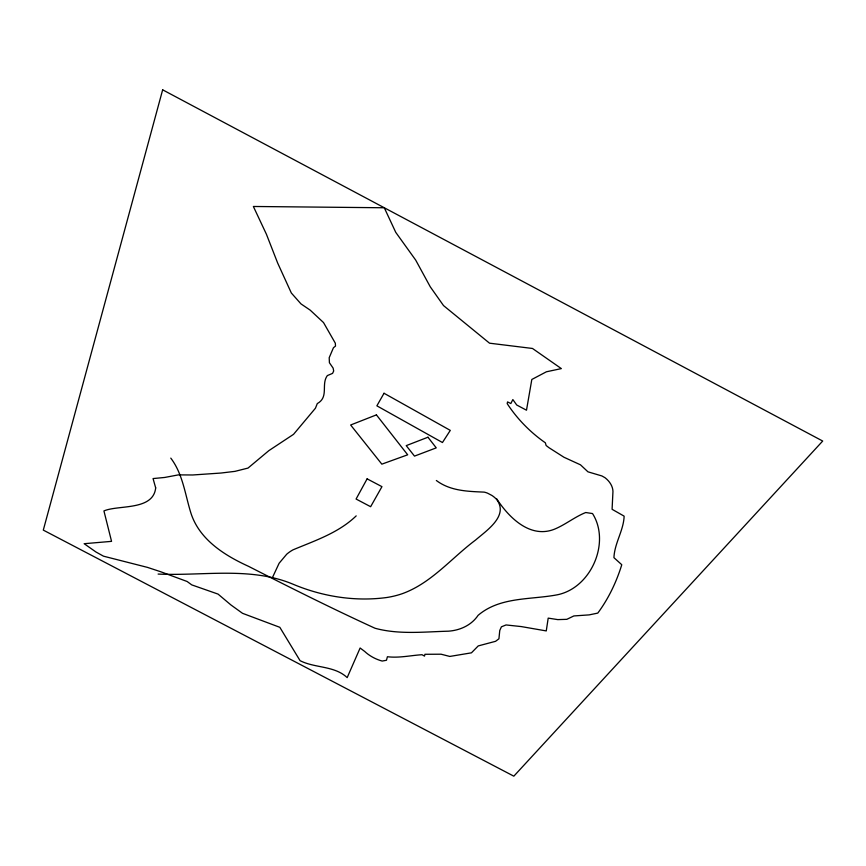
<?xml version="1.0" encoding="UTF-8"?>
<svg xmlns="http://www.w3.org/2000/svg" width="866" height="866" viewBox="0 0 866 866"><rect width="100%" height="100%" fill="white"/><g stroke="black" fill="none" stroke-linecap="round" stroke-linejoin="round"><path stroke-width="1.3" d="M272.487 577.492L279.112 563.257L286.722 554.208A72.538 46.093 25.8 0 1 293 549.845C315.051 540.59 338.563 532.893 356.197 515.876M158.121 574.061C203.304 576.161 251.183 566.202 294.126 584.669C323.267 596.706 355.612 601.773 386.929 597.486A113.24 76.197 27.4 0 0 402.603 593.567C431.582 582.97 451.489 558.007 475.629 539.994C486.486 530.577 508.818 515.941 496.803 499.66A19.918 14.116 21.8 0 0 491.92 495.46L487.547 493.165A16.227 11.518 21.8 0 0 484.213 492.126C467.64 491.39 450.309 491.011 436.345 480.5M496.716 498.827C509.078 517.911 530.966 539.529 555.582 528.725C566.093 524.125 575.067 516.785 585.73 512.52L592.528 513.56C610.703 542.246 591.391 587.538 557.769 594.704C530.955 599.954 500.202 596.468 478.097 615.336C471.418 625.252 460.117 630.351 448.415 631.184C424.102 631.823 398.782 634.756 375.043 628.251C332.36 608.711 290.359 587.657 248.531 566.332C224.586 555.42 199.516 539.68 190.985 513.311C185.108 494.67 182.953 474.113 170.786 458.114M155.685 487.894C153.217 510.94 118.361 504.683 103.931 510.929L111.552 541.358L84.154 543.707L95.996 552.021L103.519 556.188L147.501 567.392L160.697 571.744L187.11 581.487L191.754 584.886L218.059 594.098L230.973 604.988L242.523 613.312L279.837 627.32L300.069 660.671C314.932 668.26 334.46 665.564 347.179 677.613L360.126 648.006L364.651 651.405A27.041 16.768 24.1 0 0 382.166 661.05L386.474 660.271L387.405 656.742C399.215 658.149 410.452 655.454 422.002 654.718L424.524 656.103L424.925 654.285L441.086 654.209L449.8 656.439L471.44 652.834L478.238 645.917L495.569 641.316L498.935 638.783L499.758 630.502L501.414 626.822L506.047 624.949L521.289 626.583L546.262 630.924L548.2 618.118L557.769 619.612L566.819 619.331L573.855 615.942L589.172 614.882L597.789 613.096C608.527 598.633 616.462 581.974 621.777 564.729L613.929 557.661C614.568 543.014 623.628 530.533 624.137 516.147L612.089 509.305L612.868 493.284A22.797 16.638 16.8 0 0 605.02 477.718L601.902 475.954L587.96 471.829L580.501 464.836L563.95 457.248L548.903 447.657L546.121 445.492L545.353 442.797C530.403 432.405 517.121 418.863 507.195 403.621L507.552 401.921L510.843 403.534L512.856 399.572L516.731 405.007L526.496 410.203L531.821 379.47L546.414 371.785L561.341 368.602L532.493 348.468L489.528 343.185L443.522 305.579L430.272 286.819L415.702 260.114L395.751 232.348L384.288 207.764L253.37 206.476L266.425 234.264L277.64 262.993L291.333 293L300.989 303.901L310.18 310.125L323.516 322.563L335.315 343.185L335.51 346.108L333.453 347.71L329.199 357.701L329.416 362.746L333.139 368.126L333.681 370.994L332.576 373.376L327.348 375.584C320.821 384.472 329.199 397.029 317.292 403.578L315.43 408.222L293.542 434.331L268.882 450.623L248.001 468.084L234.946 471.364L220.971 473.042L192.728 474.979L178.418 474.882L164.692 477.458L153.055 478.573L155.685 487.894M162.656 89.826L43.3 530.111L513.83 776.174L822.7 441.043L162.656 89.826M367.119 478.844L356.078 499.033L370.637 506.707L381.949 486.66L367.119 478.844M384.028 393.261L376.872 405.829L442.45 442.526L450.288 430.38L384.028 393.261M376.418 414.879L350.643 425L381.841 464.154L407.68 454.802L376.418 414.879M427.956 437.222L406.23 445.633L414.5 456.111L436.248 447.863L427.956 437.222"/></g></svg>
